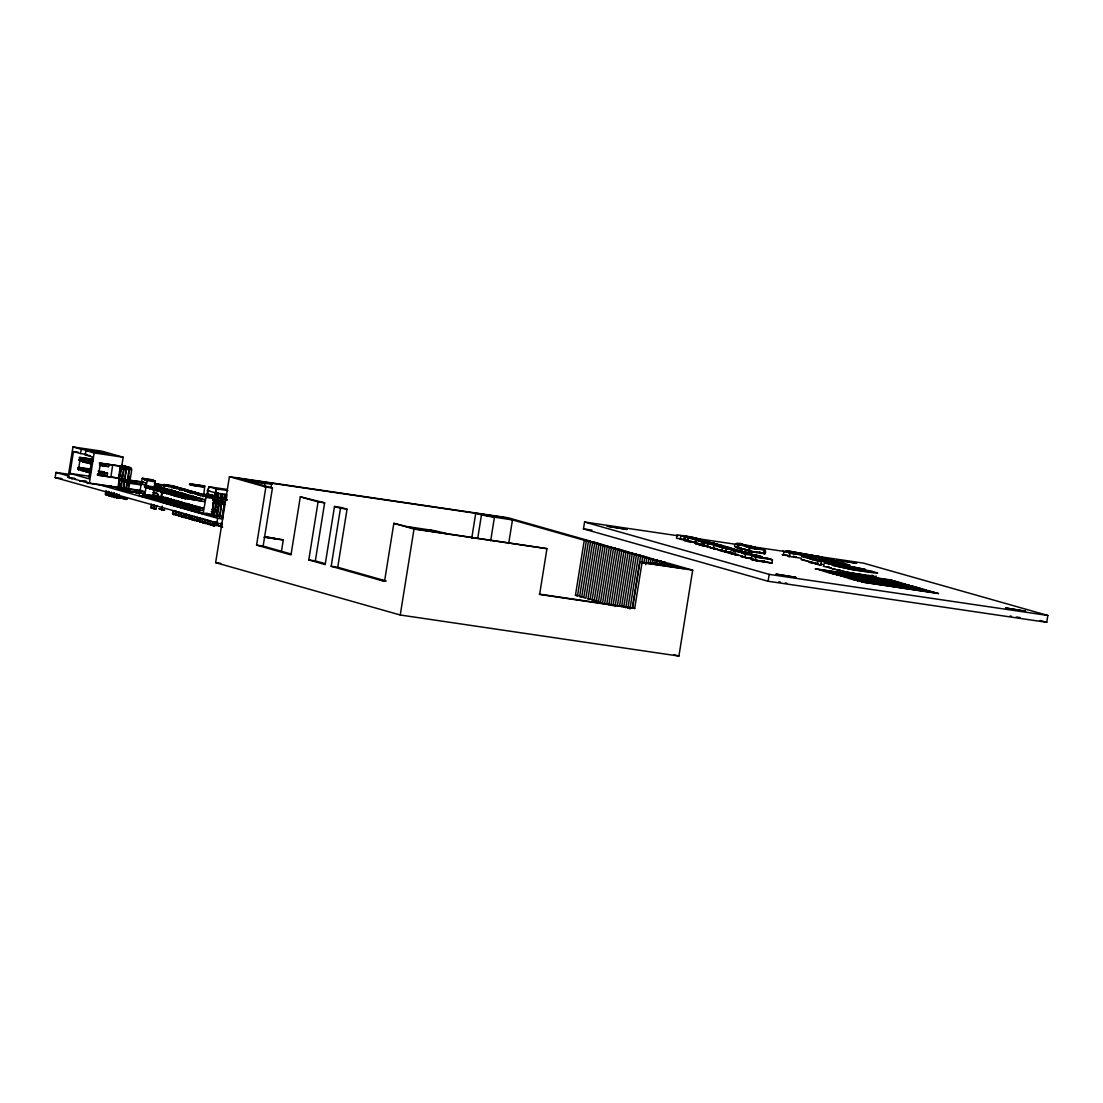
<?xml version="1.0" encoding="UTF-8"?>
<svg xmlns="http://www.w3.org/2000/svg" width="1103" height="1103" viewBox="0 0 1103 1103"><rect width="100%" height="100%" fill="white"/><g stroke="black" fill="none" stroke-linecap="round" stroke-linejoin="round"><path stroke-width="1.5" d="M214.671 497.563L214.92 492.779L226.777 494.751M207.654 494.144L207.86 490.697M209.018 496.488L206.564 496.212M209.667 494.42L206.744 493.634M226.046 498.97L226.97 500.321L224.709 499.714L225.04 494.296M215.209 496.281L215.678 492.917M221.924 524.228L55.15 477.613L55.977 472.429L69.613 474.442M68.069 477.337L72.95 446.922L101.959 451.196L123.191 457.221L121.716 466.417L100.414 463.274L98.484 475.31L119.8 478.44L118.324 487.636L89.302 483.362L68.069 477.337L71.295 477.82M72.95 446.922L81.222 449.266L108.852 453.981L85.91 450.589L85.221 454.891L92.28 456.89L88.791 478.73L69.972 473.394L73.474 451.554L78.382 452.285M86.958 470.884L78.065 469.52L79.085 467.507L78.727 469.713L77.858 467.962L78.41 467.314L91.411 469.23M88.254 462.171L79.457 460.792L79.251 459.234L79.816 458.586L92.804 460.502M87.082 454.533L80.533 453.567L81.222 449.266M78.465 469.63L80.381 457.593L92.294 459.344M89.495 471.657L80.712 470.264L80.505 468.72L81.057 468.072L90.804 469.506M90.901 462.929L82.105 461.537L83.125 459.524L82.78 461.73L81.912 459.992L82.463 459.331L92.873 460.957M90.46 471.712L80.712 470.264L81.732 468.251L81.374 470.457L80.753 468.789L91.48 469.699M82.78 461.73L82.16 460.061L83.125 459.524M90.529 472.167L83.359 471.022L83.718 468.816L84.021 471.215L83.028 470.292L83.718 468.816L90.873 469.961M90.294 463.191L84.766 462.295L84.559 460.737L92.28 461.233M84.021 471.215L83.276 470.361L84.379 469.009M84.669 461.633L85.772 460.282L85.427 462.474L84.421 461.564M89.922 472.442L86.006 471.767L85.8 470.223L91.232 470.292M91.328 463.715L87.413 463.039L88.433 461.026L88.075 463.232L87.206 461.495L92.638 461.564M85.924 471.119L87.027 469.768L86.682 471.96L85.676 471.05M88.075 463.232L87.454 461.564L88.433 461.026L91.673 461.509M88.323 471.794L89.674 470.512L89.329 472.718L88.323 471.794L89.329 472.718M89.715 463.067L91.08 461.785L90.722 463.977L89.715 463.067L90.722 463.977M88.571 471.863L89.674 470.512M89.963 463.136L91.08 461.785M88.654 472.525L89.012 470.319M90.06 463.798L90.405 461.592M89.302 483.362L94.182 452.947L85.91 450.589M97.45 473.904L107.198 475.352L107.542 473.146L98.76 471.753M100.47 465.411L108.59 466.61L108.949 464.418M106.591 491.056L106.384 495.15L105.378 494.241L105.916 490.863M130.154 479.667L131.698 470.016A2.234 2.123 -74.2 0 0 129.961 467.507L112.713 464.914L110.879 476.965M108.687 491.359L108.025 494.985L109.817 496.019L110.796 495.481L108.025 494.985L110.121 495.288M109.238 491.8L109.032 495.895M111.334 492.117L110.672 495.743L111.679 496.653L111.886 492.558M114.533 493.303L114.326 497.398L113.319 496.488L113.871 493.124M113.981 492.862L113.444 496.24L111.431 496.584M119.8 478.44L118.49 478.082L120.42 466.045L121.716 466.417M116.518 493.868L115.98 497.246L116.973 498.156L117.18 494.061M119.703 475.31L120.737 468.872M119.565 476.661L120.585 470.236M117.993 489.001L119.207 477.034M120.365 475.503L121.661 467.451M119.427 489.125L120.227 484.079M120.765 480.701L121.316 477.337A2.234 2.123 -74.2 0 0 119.565 474.828M119.276 494.365L118.738 497.743L116.725 498.087M120.089 489.318L123.757 467.769M121.22 487.512L124.308 468.21M140.688 492.696L141.349 492.889L121.537 489.87L121.895 487.678L122.199 490.063L121.261 489.291L121.895 487.678L141.708 490.683L141.032 490.504M142.08 483.969L142.742 484.162L123.605 481.335L122.847 479.46L143.1 481.956L142.439 481.763M129.313 482.08L122.929 481.142L123.288 478.95L123.605 481.335L122.667 480.563M123.191 488.064L126.404 468.513M123.867 488.257L126.293 468.775M123.922 490.049L124.542 488.422L144.355 491.442L143.997 493.634L124.86 490.821L123.922 490.049L124.86 490.821L124.542 488.422M125.315 481.322L125.935 479.695L145.748 482.714L145.403 484.906L125.315 481.322L126.252 482.08L125.935 479.695L126.252 482.08M124.253 490.146L125.204 488.615M125.852 488.822L129.051 469.271M126.514 489.015L129.602 469.713L120.613 468.292M128.458 485.913L128.982 482.7M129.492 479.474L130.002 476.262M128.61 489.318L129.644 482.88M135.255 490.932L135.076 492.462L138.261 493.565L138.537 491.869M151.966 497.481L143.321 496.116L144.341 494.103L143.983 496.295L143.225 494.434L163.492 496.915L162.817 496.736M151.773 488.505L144.727 487.374L144.631 485.692L164.885 488.188L164.223 487.995M151.097 488.326L144.727 487.374L145.072 485.182L145.389 487.567L144.452 486.795M144.865 494.737L147.126 480.591L147.002 479.653L144.879 479.047L144.479 479.846L147.802 480.329M155.551 498.266L145.968 496.86L146.989 494.847L146.644 497.053L145.872 495.178L166.139 497.674L165.464 497.481M155.344 489.305L147.375 488.133L148.395 486.12L148.036 488.326L147.278 486.451L167.532 488.946L166.87 488.753M148.533 495.936L149.291 497.798L148.974 495.412L168.787 498.418L148.974 495.412L148.615 497.618M155.468 489.773L150.022 488.877L149.925 487.195L170.179 489.691L169.517 489.498M156.405 489.829L150.022 488.877L150.366 486.685L150.684 489.07L149.746 488.298M158.322 499.494L151.263 498.363L151.18 496.681L171.434 499.176L170.772 498.983M159.714 490.766L152.669 489.635L152.572 487.953L172.84 490.449L153.014 487.429L153.331 489.829L153.689 487.623L152.572 487.953M157.646 499.301L151.263 498.363L151.621 496.171L151.938 498.556L151.001 497.784M151.98 504.457L151.731 508.29L150.794 507.518L151.318 504.264M153.179 495.964L154.186 489.677M154.696 486.533L155.33 480.88L142.232 478.288L139.309 494.806L139.433 495.757L141.556 496.364L141.956 495.564L142.08 496.515L144.203 497.108L155.675 498.749M158.708 499.824L153.924 499.121L153.827 497.439L174.081 499.921L154.268 496.915L154.585 499.301L154.944 497.108L153.827 497.439M163.961 491.745L155.316 490.38L155.22 488.698L175.487 491.193L174.812 491M163.299 491.566L155.316 490.38L155.675 488.188L155.978 490.573L155.054 489.801M153.965 505.022L153.441 508.276L154.379 509.048L154.627 505.202M157.398 488.091L160.252 487.884L159.397 487.953M162.527 501.562L161.589 500.79L162.886 499.356L162.527 501.562L156.571 499.866L156.474 498.184L176.728 500.679L176.066 500.486M164.347 492.076L157.963 491.138L157.867 489.456L178.134 491.952L158.322 488.932L158.639 491.331L158.984 489.125L157.867 489.456M162.954 500.803L156.571 499.866L156.916 497.674L157.233 500.059L156.295 499.287M156.723 505.519L156.212 508.773L154.048 508.952M166.263 501.755L159.218 500.624L159.122 498.942L179.375 501.424L159.563 498.418L159.88 500.803L160.238 498.611L159.122 498.942M167.67 493.013L160.611 491.883L161.631 489.87L161.286 492.076L160.528 490.201L180.782 492.696L180.12 492.503M160.997 497.039L161.948 491.621M161.658 497.219L162.61 491.607M163.106 488.464L164.016 484.534L172.344 485.761L174.467 486.354L174.591 487.305M166.456 493.11L163.258 492.641L163.175 490.959L183.429 493.455L163.616 490.435L163.258 492.641L171.903 494.006M161.769 509.503L162.706 510.275L161.769 509.503L162.306 506.153M170.896 503.065L164.512 502.127L164.416 500.445L184.684 502.927L164.871 499.921L164.512 502.127L170.482 503.809L170.827 501.617L169.724 501.948L170.482 503.809M172.289 494.337L165.919 493.386L166.939 491.386L166.581 493.579L165.822 491.704L186.076 494.199L185.414 494.006M167.518 500.679L167.835 503.065L166.898 502.292L167.518 500.679L187.331 503.685L186.655 503.492M175.611 495.275L168.566 494.144L168.469 492.462L188.723 494.957L188.061 494.764M167.835 503.065L167.408 501.286L168.18 500.859M174.95 495.082L168.566 494.144L168.911 491.938L169.228 494.337L168.29 493.565M179.858 496.253L171.213 494.889L172.233 492.889L171.875 495.082L171.117 493.22L191.37 495.702L190.709 495.509M169.807 503.63L170.165 501.424L189.978 504.443L189.316 504.25M172.371 502.692L173.488 502.361L173.13 504.567L172.192 503.795L172.813 502.182L192.625 505.188L172.813 502.182M179.32 496.543L173.86 495.647L173.764 493.965L194.031 496.46L193.356 496.267M173.13 504.567L172.702 502.789M178.645 496.35L173.86 495.647L174.219 493.441L174.522 495.84L173.585 495.068M173.102 510.496L172.578 513.764L173.516 514.522L173.764 510.689M182.16 506.263L175.115 505.133L175.019 503.451L195.272 505.946L194.611 505.753M182.891 497.343L176.508 496.391L176.411 494.723L196.679 497.205L176.866 494.199L177.183 496.584L177.528 494.392L176.411 494.723M175.115 505.133L176.135 503.12L175.777 505.312L174.839 504.554M175.86 511.006L175.225 514.508L176.163 515.28L176.411 511.447M177.762 505.877L178.107 503.685L197.92 506.691L178.107 503.685L178.424 506.07L178.783 503.864L177.666 504.195M186.214 498.28L179.155 497.15L179.072 495.468L199.326 497.963L198.65 497.77M179.224 496.667L180.175 495.137L179.83 497.343L178.893 496.571M179.058 512.192L178.81 516.025L177.873 515.266L178.507 511.751M189.978 508.042L200.222 509.641L181.071 506.815L180.313 504.953L200.581 507.449L199.905 507.256M200.953 500.721L201.615 500.914L181.802 497.894L181.719 496.226L201.973 498.708L182.16 495.702L182.478 498.087L182.822 495.895L181.719 496.226M180.409 506.635L181.43 504.622L181.071 506.815L180.134 506.056M180.52 516.011L183.291 516.507L180.52 516.011L181.168 512.509M181.719 512.95L181.457 516.783M183.057 507.38L183.415 505.188L183.732 507.573L182.795 506.801L183.415 505.188L203.228 508.193L202.869 510.399L176.577 506.346L174.467 505.753L174.343 504.802L173.929 505.601L171.82 504.995L171.696 504.043L171.282 504.843L169.173 504.25L169.035 503.299L168.635 504.099L166.512 503.492L166.388 502.541L165.988 503.34L163.864 502.747L163.74 501.796L163.341 502.596L161.217 501.989L161.093 501.038M184.187 498.073L184.808 496.447L204.62 499.466L204.276 501.658L184.187 498.073L185.125 498.846L184.808 496.447L185.125 498.846M183.691 513.502L183.167 516.769L184.104 517.528L184.366 513.695M189.109 514.756L188.585 518.01L186.752 518.286L185.828 517.514L186.338 514.26M186.462 514.012L185.938 517.266L183.774 517.445M187.014 514.453L186.752 518.286M189.661 515.198L189.413 519.03L188.475 518.272L188.999 515.004M191.646 515.763L191.122 519.017L192.06 519.789L192.308 515.956M189.068 518.948L191.233 518.768L191.757 515.515M194.955 516.7L194.707 520.533L193.77 519.775L194.404 516.259M197.602 517.459L197.354 521.292L196.417 520.519L196.941 517.266M199.712 517.762L199.064 521.278L200.001 522.036L200.25 518.203M203.655 495.302L204.786 486.078L189.826 483.872C189.619 486.12 208.012 487.016 203.559 486.892M202.911 518.961L202.649 522.794L201.711 522.022L202.359 518.52M201.104 495.054L203.228 495.647L203.352 496.598L203.752 495.798L205.875 496.405L205.999 497.356L203.076 513.86L200.953 513.267L200.829 512.316L200.429 513.116L198.306 512.509L198.182 511.571L197.782 512.357L195.658 511.764L195.534 510.813L195.121 511.613L193.011 511.006L192.887 510.069L192.473 510.854L190.364 510.262L190.24 509.31L189.826 510.11L187.703 509.503L187.579 508.552L187.179 509.352L185.056 508.759L184.932 507.807L184.532 508.607L182.409 508L182.285 507.049L181.885 507.849L179.761 507.256L179.637 506.305L179.237 507.104L177.114 506.498L176.99 505.546L176.577 506.346M227.135 489.442L209.198 486.795L207.461 490.656L207.392 494.116M207.516 497.205L208.095 494.475L213.182 495.357M205.558 519.706L205.296 523.553L204.358 522.781L205.006 519.265M207.654 520.023L207.019 523.525L207.957 524.297L208.205 520.464M217.153 500.707C220.421 496.805 211.486 495.798 213.403 500.279L222.489 501.741A2.234 2.123 -74.2 0 1 223.785 502.472M212.948 521.526L212.424 524.78L210.604 525.056L209.667 524.283L210.19 521.016M212.727 506.511L213.265 503.161M203.076 513.86L211.404 515.087L214.327 498.584L214.203 497.632L212.079 497.026L203.228 495.647M210.852 521.209L210.604 525.056M211.638 516.328L212.424 511.434M212.851 510.055L214.203 501.686M214.616 500.5L215.126 497.743M216.243 497.88C220.173 486.547 212.672 499.149 218.752 498.404L216.519 498.666M213.499 521.967L213.251 525.8L212.314 525.028L212.838 521.774M213.872 515.266L214.396 511.999L214.285 517.073M213.996 515.004L214.52 511.751M214.837 510.606L216.174 502.237M214.947 510.358L216.298 501.989M218.642 499.094C217.098 499.135 218.463 485.499 218.752 498.404M215.499 510.799L216.85 502.43M217.112 502.003L217.36 500.486M217.291 502.03L217.47 500.335L214.147 499.783M215.595 522.27L215.071 525.524L213.968 525.855L214.933 522.077M215.719 517.197L216.243 513.943M216.381 517.39L218.821 502.996M217.608 511.116L218.946 502.747M216.546 521.595L216.285 525.524L215.347 524.752L218.104 525.249L215.94 525.428M217.622 514.908L219.497 503.189M222.806 499.7C221 498.335 222.82 487.25 222.916 499.011L220.545 499.107L220.876 493.675M216.808 523.47L217.636 518.286L98.87 484.589M221.469 499.507L220.793 493.661M219.332 517.142L221.593 503.492M219.993 517.321L221.482 503.74M225.522 498.625L224.667 497.811M221.841 523.098L221.579 527.027L220.641 526.255L221.179 522.905M221.979 517.886L224.24 504.25A2.234 2.123 -74.2 0 0 224.254 503.616M224.915 498.832L224.957 494.268M222.641 518.079L224.13 504.498M639.933 562.075L642.029 562.668L634.694 608.47L632.598 607.877L639.933 562.075L684.039 568.583L661.442 562.172L668.004 563.137L692.684 570.141L678.91 656.078L400.251 615.005L215.636 562.64L229.41 476.689L508.069 517.762L590.822 541.242L584.259 540.277L503.602 517.39L238.055 478.247L272.441 488.009L263.134 546.095L290.999 553.996M226.791 495.688L226.308 499.411M264.403 486.781L264.941 483.417L272.124 484.162L265.92 482.356M325.178 563.688L315.334 560.903L324.64 502.816L300.306 496.805L290.999 554.892L256.572 545.116L265.878 487.043L229.41 476.689M271.117 487.347L271.655 483.983M281.472 551.279L283.292 539.946L265.561 536.747M386.243 581.019L337.739 567.259L347.045 509.172L341.034 507.463L334.485 506.498L325.178 564.584L308.785 559.938L318.078 501.851L300.306 496.805M634.694 608.47L539.615 594.448L546.95 548.66L418.492 529.44L393.84 523.332L384.533 581.419L331.19 566.294L340.482 508.207L334.485 506.498M400.251 615.005L414.011 529.068L393.84 523.332M471.698 538.526L475.738 513.281L486.561 515.97L512.468 519.913L508.69 543.462M477.696 538.471L481.473 514.908M490.67 540.801L494.434 517.252M747.696 546.054L863.249 563.081L1047.85 615.46L1046.747 622.326L768.088 581.253L583.473 528.889L584.576 522.009L678.028 535.782M586.341 540.87L594.986 542.428L586.341 540.87L577.531 595.868L575.449 595.275L584.259 540.277M590.519 542.056L599.163 543.614L590.519 542.056L581.708 597.054L579.626 596.461L588.437 541.463M592.601 542.648L583.79 597.647L585.886 598.24L594.696 543.241L603.327 544.799L594.696 543.241M598.86 544.413L607.505 545.971L598.86 544.413L590.05 599.425L587.968 598.832L596.778 543.82M603.038 545.599L611.682 547.157L603.038 545.599L594.227 600.611L592.132 600.018L600.942 545.006M607.201 546.785L615.846 548.343L607.201 546.785L598.391 601.783L596.309 601.204L605.12 546.192M609.297 547.378L600.487 602.376L602.569 602.969L611.379 547.97L620.024 549.528L611.379 547.97M613.461 548.563L604.651 603.562L606.747 604.154L615.543 549.156L624.188 550.714L615.543 549.156M608.828 604.747L617.639 549.749M610.91 605.34L619.721 550.342L628.365 551.9L619.721 550.342M612.992 605.933L621.802 550.935M615.088 606.526L623.898 551.514L632.543 553.072L623.898 551.514M617.432 605.45L625.98 552.107M619.528 606.043L628.062 552.7L636.707 554.257L628.062 552.7M621.609 606.636L630.158 553.292M623.691 607.229L632.24 553.885L640.884 555.443L632.24 553.885M625.787 607.822L634.322 554.478M627.869 608.401L636.403 555.071L645.048 556.629L636.403 555.071M629.951 608.994L638.499 555.664M632.309 607.918L640.581 556.257L649.226 557.815L640.581 556.257M641.601 563.509L642.663 556.85M643.959 562.433L644.759 557.442L653.39 559L644.759 557.442M645.765 564.695L646.841 558.035M648.123 563.619L648.922 558.614L657.567 560.172L648.922 558.614M650.48 562.544L651.004 559.207M652.562 563.137L653.1 559.8L661.745 561.358L653.1 559.8M654.644 563.73L655.182 560.393M656.74 564.322L657.264 560.986L665.909 562.544L657.264 560.986M658.822 564.915L659.36 561.579M692.146 541.738L684.163 540.442L684.15 536.844L698.53 538.733M695.855 542.773L687.169 541.297L687.721 537.864L700.681 539.574M687.748 541.463L687.721 537.864M702.184 544.675L695.359 543.627L695.373 540.043L709.215 541.766M696.393 542.593L696.434 540.208L714.303 543.214L695.91 540.194M701.039 541.449L704.128 542.318L703.576 545.751L702.101 545.544L702.652 542.097L699.026 541.077L718.66 544.441M703.935 542.469L703.383 545.902L710.415 547.198M710.484 547.391L707.478 547.06L707.437 543.462L711.959 543.944M716.95 549.308L713.724 548.839L713.724 545.24L730.393 547.777L714.275 545.392M731.413 552.575L722.079 551.21L722.093 547.612L742.484 551.21L725.926 548.701L725.374 552.134L733.881 553.458M725.815 552.272L726.367 548.825M748.703 550.094L738.61 548.467L738.734 544.91L760.587 548.425M748.234 546.798L746.924 546.716L750.385 547.529L749.171 550.907L744.939 549.983L749.571 550.466M757.251 552.176L764.999 553.692L763.483 553.513L764.145 550.025L753.79 548.219L759.25 549.266L754.673 548.687M764.889 553.734C770.818 546.082 737.08 547.984 752.963 548.398M768.088 581.253L769.191 574.373L584.576 522.009M772.472 559.717L755.831 557.18L755.279 560.627L771.921 563.15L772.472 559.717L769.26 559L771.259 559.455M789.886 555.912L783.406 554.961L783.957 551.514L782.689 551.155M789.969 553.223L825.113 558.408L835.784 560.944L827.347 558.559L788.673 552.851L789.969 553.223L789.417 556.657L788.121 556.298L801.578 558.27M812.373 559.745L812.746 557.442L806.238 555.609M815.917 560.255L816.275 557.966L809.781 556.119M817.392 564.598L817.93 561.151L809.74 558.835L849.724 564.901L814.579 559.717L821.473 561.675L820.922 565.122L809.188 562.268L817.599 563.509M227.894 490.545L216.478 488.863L215.719 492.903L207.461 490.656M163.906 485.706L166.443 485.858A2.234 2.123 -74.2 0 0 165.602 485.541M215.126 492.807L216.478 488.863M207.75 490.711L209.198 486.795M207.516 494.475L213.031 495.481M72.274 478.385C70.013 479.846 73.501 476.744 75.555 478.867M80.285 480.646C77.127 481.763 85.179 479.695 86.847 481.611M88.295 482.921C87.882 484.851 86.544 481.818 88.295 482.921L114.533 486.795M150.16 480.315L150.559 479.529L152.683 480.122M144.203 497.108L144.603 496.309M152.807 481.073L153.207 480.274M172.923 487.057L166.263 486.078L166.663 485.279L179.761 487.857M174.894 488.077L171.558 487.581L171.958 486.781L182.933 488.767L185.056 489.36L185.18 490.311L185.594 489.511L187.703 490.118M177.238 488.064L177.114 487.112L174.991 486.506L174.205 488.339L174.081 487.388M177.638 487.264L176.852 489.084L176.728 488.133L174.619 487.54M182.836 490.325L179.499 489.842L179.913 489.043L190.35 490.863L190.488 491.814M182.933 488.767L182.533 489.567L182.409 488.615L180.285 488.009L169.31 486.037L168.911 486.837L168.787 485.885M190.778 492.586L187.455 492.09L187.855 491.29L198.306 493.124M195.093 493.579L190.102 492.848L190.502 492.048L201.477 494.02L203.6 494.627L203.724 495.578L204.138 494.778L206.247 495.371M189.799 492.076L195.658 492.365L185.207 490.545L184.808 491.345L184.684 490.394L182.56 489.787L182.16 490.587L182.036 489.635M195.782 493.317L196.182 492.517M203.049 495.826L198.044 495.095L198.457 494.296L209.432 496.281L211.555 496.874L211.679 497.825L212.079 497.026M201.477 494.02L200.705 495.854L200.567 494.902M206.716 493.841L208.274 494.199M209.432 496.281L209.018 497.081L208.894 496.129L206.785 495.523L195.81 493.551L195.396 494.351L195.272 493.399L193.149 492.793L192.749 493.592L192.625 492.641M224.35 498.087L223.22 498.294L224.557 498.501M107.474 494.544L107.17 495.261L108.149 494.737L105.378 494.241M115.429 496.791L115.112 497.522L116.091 496.984L113.319 496.488M152.89 507.835L153.551 508.028L150.794 507.518M174.674 514.067L175.336 514.26L172.578 513.764L175.336 514.26M185.276 517.073L183.167 516.769L185.938 517.266L185.152 517.693M186.421 518.189L188.585 518.01L185.828 517.514M209.115 523.842L209.777 524.022L207.019 523.525L209.777 524.022M210.273 524.959L212.424 524.78L209.667 524.283M218.587 526.186L220.752 526.007L217.994 525.511L220.752 526.007M217.222 488.863L218.546 489.015M79.085 467.507L77.858 467.962M123.95 479.129L122.847 479.46M126.611 479.888L125.494 480.219M122.557 487.871L121.44 488.202M118.145 497.246L117.111 497.053L119.124 496.708M120.792 497.991L121.771 497.467L119.758 497.811L119 496.97L121.771 497.467M145.734 485.361L144.631 485.692M123.439 498.749L124.418 498.211L123.439 498.749L121.647 497.715L124.418 498.211M148.395 486.12L147.278 486.451M127.066 498.97L124.308 498.473L126.087 499.494L127.066 498.97L126.404 498.777M151.042 486.864L149.925 487.195M144.341 494.103L143.225 494.434M156.336 488.367L155.22 488.698M146.989 494.847L145.872 495.178M161.631 489.87L160.528 490.201M152.283 496.35L151.18 496.681M166.939 491.386L165.822 491.704M157.591 497.853L156.474 498.184M169.586 492.131L168.469 492.462M172.233 492.889L171.117 493.22M162.886 499.356L161.769 499.687M174.881 493.634L173.764 493.965M170.827 501.617L169.724 501.948M161.107 509.683L161.879 509.255L159.122 508.759L161.879 509.255M185.483 496.64L184.366 496.97M176.135 503.12L175.019 503.451M162.375 510.179L164.526 510L163.864 509.807M181.43 504.622L180.313 504.953M177.211 515.432L177.997 515.004L175.832 515.184M179.858 516.19L180.644 515.763L178.479 515.942M193.108 519.94L193.88 519.513L191.729 519.692M195.755 520.699L196.541 520.271L194.376 520.451M197.023 521.195L199.188 521.016L196.417 520.519M201.049 522.202L201.835 521.774L199.671 521.953M203.697 522.946L204.482 522.519L202.318 522.698M204.965 523.456L207.13 523.277L204.358 522.781M214.671 524.931L215.457 524.504M209.791 491.069L208.963 490.863M717.405 548.729L714.827 548.687M763.483 553.513L751.846 551.79M283.292 539.946L264.003 537.216M219.111 489.125L217.098 488.822L218.132 488.946M204.758 486.092L189.826 483.872M709.643 547.529L713.862 548.591M801.054 559.607L811.422 562.172M717.295 549.68L720.342 550.466M126.252 488.905L124.032 488.615M219.952 515.804L216.602 515.294M222.613 516.562L219.249 516.039L220.173 516.107M829.084 566.845L827.36 566.818L828.256 567.232M120.517 487.623L122.957 488.105M125.535 489.139L126.459 489.208M155.399 484.162L158.046 484.382M750.674 553.623L748.689 553.168L751.888 553.871L735.246 551.348L734.695 554.781L742.416 555.926M760.96 556.546L758.974 556.077L762.187 556.794L745.545 554.271L744.994 557.704L753.57 559.042M770.707 562.902L768.708 562.433L771.921 563.15M217.139 488.822L218.67 489.043M725.926 548.701L736.625 549.832M725.374 552.134L731.358 552.741M1019.985 617.501L1016.263 617.032M708.029 543.627L712.552 544.11L709.339 543.296L710.36 543.489M709.905 547.212L707.478 547.06M766.544 562.006L767.84 561.965M203.131 486.85L196.872 485.982M753.446 559.607L751.129 559.428L757.003 560.614M721.596 546.743L719.197 546.536L720.135 546.854M748.523 550.328L746.373 550.163L749.833 550.962M718.784 549.804L722.189 550.328M721.045 550.176L718.646 549.97L719.583 550.287M734.074 554.009L732.158 553.844L738.527 555.043M744.373 556.932L742.443 556.767L745.476 557.415M753.583 559.717L756.175 560.048M867.689 575.352L873.149 575.78L872.087 575.325M702.735 544.551L695.359 543.627M733.716 553.871L730.586 553.568L738.652 555.14M216.877 515.28L219.125 515.611M222.82 516.866L221.841 516.755L223.04 517.017M691.76 541.449L684.163 540.442M687.169 541.297L695.29 542.442M730.034 552.134L731.441 552.313M748.082 546.688L752.646 547.405M750.123 547.033L745.435 546.468L749.723 547.46M752.825 551.528L749.144 551.155L753.225 551.969M746.441 553.692L742.995 553.334L758.409 555.733L751.446 554.382M756.727 556.615L753.294 556.257L768.694 558.656L758.147 556.739M764.6 561.675L761.153 561.193M744.98 556.932L740.885 556.477L748.937 558.049M754.287 559.717L757.596 560.186M764.972 561.813L759.098 560.889M221.51 502.416L220.007 502.044M755.61 548.825C762.531 549.721 748.22 547.088 752.26 548.26M754.493 551.831L750.509 551.348L751.708 551.693M755.059 552.258L757.306 552.506L755.265 552.01M717.364 549.129L715.075 548.798M865.91 575.118L852.771 573.119M154.765 498.528L152.049 498.06L155.151 498.501M156.654 499.176L158.06 499.328L157.219 499.135M721.886 546.688L734.888 549.115L726.96 548.081M728.394 548.301L733.261 548.839L728.228 547.736M839.631 564.681L827.912 563.371L831.883 564.515M738.1 551.059L732.709 550.411L748.124 552.81L731.137 550.121L739.203 551.693M741.119 551.914L746.51 552.562L740.141 551.362M748.385 553.982L741.437 553.044L748.344 554.437M751.405 554.837L756.81 555.485L747.862 553.83M761.704 557.76L767.095 558.394L751.681 555.995L759.774 557.539M735.604 554.216L737.549 554.492M752.149 546.44L737.535 544.289L736.983 547.722L741.313 548.246L738.569 547.653L739.975 548.053M688.231 537.285L735.798 544.303M740.899 545.047L744.304 545.558M746.634 546.026L747.972 546.219L744.18 545.323M754.011 547.143L755.348 547.35L751.308 546.385M783.957 551.514L806.61 554.85L805.383 554.506M812.746 557.442L816.275 557.966M735.949 546.909L737.038 547.06M688.3 540.084L676.484 538.264L677.035 534.831L693.139 537.202M702.652 542.097L722.465 545.571L710.966 543.765M704.472 542.621L720.893 545.309L712.4 543.972M740.913 548.067C728.187 548.081 737.052 540.015 743.849 544.91M94.182 452.947L123.191 457.221M688.286 540.525L680.234 539.326L680.785 535.893L696.889 538.264M743.629 548.756L744.966 548.963M788.921 555.595L782.137 554.602L783.406 554.961M793.112 556.381L796.352 556.863M697.62 543.517L699.04 543.724L697.124 543.172M817.93 561.151L821.473 561.675M708.154 545.93L698.475 544.51L702.101 545.544M85.221 454.891L90.143 455.622M583.473 528.889L591.966 530.129M817.378 563.661L814.028 563.164L820.922 565.122M820.729 564.143L824.065 564.639M718.012 549.391L713.724 548.839M246.92 480.77L264.941 483.417M731.206 552.479L722.079 551.21M733.633 553.348L727.635 552.493M79.182 457.249L92.294 459.179M835.371 569.245L832.007 568.748L849.544 572.733A19.041 0.731 9.1 0 0 857.389 574.043L868.102 575.614A18.985 0.731 9.1 0 0 872.183 576.138A18.627 0.717 9.1 0 0 876.03 576.483L876.499 576.111M840.169 570.127L836.846 569.631L840.486 570.665M91.852 460.447L79.816 458.586L79.457 460.792L87.578 461.978M743.946 556.657L745.38 556.863M121.33 465.521L124.653 466.004A2.234 2.123 -74.2 0 1 126.169 467.079M121.647 465.838L126.638 466.569A2.234 2.123 -74.2 0 1 128.389 468.334M265.878 487.043L272.441 488.009M120.654 465.783L127.314 466.762A2.234 2.123 -74.2 0 1 128.996 468.279M99.201 462.929L111.113 464.68M91.259 463.246L84.766 462.295L85.772 460.282M99.449 464.901L105.943 465.866M121.964 468.224L126.955 468.954M99.808 465.232L108.59 466.61M119.62 468.237L129.602 469.713M318.078 501.851L324.64 502.816M98.332 470.981L102.248 471.643L101.586 471.45M98.401 471.436L104.895 472.401L104.233 472.208M99.422 471.946L107.542 473.146M142.232 478.288L150.559 479.529M147.002 479.653L155.33 480.88M340.482 508.207L347.045 509.172M89.26 472.249L86.006 471.767L87.027 469.768M99.008 473.683L104.537 474.593L98.043 473.642M147.126 480.591L155.454 481.818M118.49 478.082L97.271 474.966L98.484 475.31M164.016 484.534L174.991 486.506M769.191 574.373L1047.85 615.46M154.93 483.969L166.939 485.816M216.602 493.758L217.939 493.951M220.765 494.365L222.103 494.558M176.728 488.133L185.594 489.511M177.266 488.284L190.35 490.863M69.972 473.394L89.646 476.289M132.512 482.562L137.296 483.266M156.502 486.092L161.079 486.768M181.857 489.815L190.888 491.014L193.011 491.621L193.135 492.572M157.177 486.285L160.225 486.726M184.684 490.394L193.535 491.773M153.731 486.133L164.402 487.705M187.855 491.29L198.83 493.275L200.953 493.868L201.077 494.82M129.285 483.224L141.212 484.989M204.289 494.282L207.709 494.792M195.272 493.399L204.138 494.778M205.875 496.405L214.203 497.632M218.311 498.115L226.515 499.328M221.579 498.818L222.916 499.011M227.08 499.631L224.902 499.011M409.627 526.917L435.52 530.86L446.357 533.549M675.174 566.06L649.957 562.668L656.175 564.474M205.999 497.356L214.327 498.584M213.486 499.59L221.662 500.776M414.011 529.068L546.95 548.66M642.029 562.668L692.684 570.141M213.086 499.893L224.295 501.534L221.469 500.762M212.686 500.197L221.827 501.548A2.234 2.123 -74.2 0 1 223.289 502.541M212.948 500.693L225.164 502.375M55.15 477.613L61.975 478.619M152.683 492.669L156.543 493.234A2.234 2.123 -74.2 0 1 158.294 495.743M179.155 497.15L182.353 497.618M191.922 499.025L195.107 499.494M214.258 502.32L217.305 502.775M214.92 502.513L217.967 502.954M213.003 502.582L222.144 503.933M213.458 502.927L224.791 504.691M124.184 490.628L143.997 493.634M152.324 494.861L156.199 495.44M139.433 495.757L144.424 496.488M142.08 496.515L154.613 498.225M169.848 502.541L161.865 501.369L162.224 499.176L182.036 502.182L181.361 501.989M212.176 509.421L214.754 509.807A2.234 2.123 -74.2 0 1 216.45 511.365M161.217 501.989L174.219 504.002M203.228 508.193L182.96 505.698M212.838 509.614L215.416 509.986A2.234 2.123 -74.2 0 1 217.167 512.495M163.341 502.596L173.006 504.099M165.988 503.34L178.452 504.995M172.468 504.374L178.838 505.312M168.635 504.099L181.499 506.07M106.136 495.082L107.17 495.261M108.783 495.826L109.817 496.019M171.282 504.843L187.331 507.297M191.191 507.945L195.314 508.469M173.929 505.601L186.793 507.573M211.197 511.627L215.071 512.192M114.078 497.329L115.112 497.522M180.892 507.352L187.565 508.331M179.761 507.256L186.421 508.235M184.077 508.249L190.736 509.228M184.532 508.607L189.523 509.338M185.056 508.759L190.061 509.489M187.179 509.352L195.507 510.579M189.826 510.11L194.831 510.841M190.364 510.262L198.692 511.489M192.473 510.854L198.002 511.751M195.121 511.613L201.794 512.592M197.782 512.357L211.804 514.301M200.429 513.116L207.612 514.246M162.431 509.696L164.526 510M151.401 508.193L152.779 508.455M217.636 518.286L222.751 519.044M177.997 515.004L175.225 514.508L175.887 514.701M173.185 514.439L174.564 514.687M180.644 515.763L177.873 515.266M181.126 516.687L182.505 516.935M191.233 518.768L188.475 518.272M193.88 519.513L191.122 519.017L191.784 519.21M198.443 520.326L197.74 520.258M196.541 520.271L193.77 519.775M201.835 521.774L199.064 521.278L199.74 521.457M204.482 522.519L201.711 522.022M218.104 525.249L215.347 524.752M207.612 524.201L209.005 524.449M212.92 525.704L214.299 525.952M221.248 526.931L222.627 527.179M256.572 545.116L263.134 546.095M575.449 595.275L578.73 595.758M579.626 596.461L582.894 596.944M587.968 598.832L591.249 599.315M592.132 600.018L595.413 600.501M596.309 601.204L599.591 601.686M308.785 559.938L315.334 560.903M539.229 594.103L632.598 607.877M331.19 566.294L337.739 567.259M380.287 580.15L383.692 580.647M215.636 562.64L220.738 563.385M739.12 544.206L740.471 544.413M750.867 547.074L754.011 547.557M725.512 547.295L717.57 546.275L720.893 547.019M843.05 565.191L826.092 562.751A20.599 0.786 9.1 0 0 824.134 562.916L837.094 565.508L831.952 564.736M751.405 558.421L747.007 557.677M220.062 501.713L222.296 502.141L220.09 501.837M722.093 545.888L709.974 544.124L727.47 546.978L723.072 545.985M217.649 489.222L219.097 489.498L217.843 489.332M785.143 582.963L786.784 583.211M749.764 557.635L751.667 558.008M758.078 560.793L759.222 560.972M842.554 564.943L850.606 566.266M727.18 548.191L720.907 547.116M726.629 551.624L723.265 551.086M684.715 537.009L702.597 539.891L688.81 538.043M688.3 538.03L705.617 540.746M744.911 549.432L738.61 548.467M750.895 557.815L751.97 557.98M196.182 485.871L193.921 485.485M220.517 502.127L222.117 502.43M110.397 485.885L111.224 486.023M207.585 513.667L206.054 513.405M753.542 548.549L754.797 548.756M764.034 550.066L765.441 550.3M710.139 547.557L714.041 548.549M762.256 560.903L765.041 561.386M753.9 547.598L761.139 549.046L755.114 547.805M846.373 565.729L865.552 569.548L852.564 566.79M723.816 547.639L725.457 547.915M761.952 560.931L764.751 561.413M757.292 560.6L752.963 559.772M802.267 559.676L804.776 560.103M811.408 561.992L813.021 562.268M207.364 513.502L208.15 513.64M851.447 572.884L846.47 571.988M752.398 548.356L753.776 548.536M714.785 548.094L712.18 547.612M723.678 551.086L719.156 550.314M193.301 485.389L189.358 484.631M163.423 485.334L166.746 485.94M155.344 484.024L158.377 484.713M154.53 484.272L157.853 484.865M118.021 486.988L118.724 487.112M722.989 547.419L719.707 546.881M720.369 550.549L721.734 550.811M1010.045 615.984L1011.41 616.246M809.864 561.717L806.21 560.958M714.068 547.888L712.786 547.639M831.4 568.169L823.583 566.349A20.599 0.786 9.1 0 1 824.12 566.115M780.566 582.163L778.787 581.764M842.513 571.175L845.312 571.768M829.553 567.562L831.331 567.948M759.54 552.134L760.587 552.479L758.823 552.093M1040.157 620.465L1046.747 622.326M793.553 556.45L796.035 557.153M749.737 545.751L736.501 543.462L740.527 544.606M738.141 543.779L741.864 544.813M714.22 543.379L717.184 544.234M686.438 536.279L689.761 537.23M708.429 542.524L711.132 543.296L706.968 542.304M684.949 536.058L688.272 537.009M685.266 537.037L684.715 540.47M685.501 539.822L687.721 540.442M700.502 544.882L703.576 545.751M209.101 486.781L216.285 488.822M73.474 451.554L80.533 453.567M79.251 459.234L80.478 458.779L80.133 460.971L79.126 460.061M219.511 500.472L221.965 501.176M163.175 490.959L164.278 490.628L163.933 492.834L162.996 492.062M147.099 487.554L148.036 488.326M152.393 489.056L153.331 489.829M157.701 490.559L158.639 491.331M160.349 491.304L161.286 492.076M165.643 492.807L166.581 493.579M170.937 494.309L171.875 495.082M176.246 495.812L177.183 496.584M181.54 497.315L182.478 498.087M77.72 468.789L78.727 469.713M164.416 500.445L165.533 500.114L165.188 502.306L164.25 501.548M118.324 487.636C116.987 485.761 115.346 489.001 115.263 486.768M121.261 489.291L122.199 490.063M143.059 495.537L143.983 496.295M145.706 496.281L146.644 497.053M147.761 496.984L149.884 497.591L150.284 496.791L150.408 497.743M153.648 498.542L154.585 499.301M158.942 500.045L159.88 500.803M177.486 505.298L178.424 506.07M182.795 506.801L183.732 507.573M209.28 514.494L211.404 515.087M55.977 472.429L69.172 476.165M119 496.97L119.758 497.811M217.994 525.511L218.932 526.283M673.974 654.686L678.91 656.078M122.405 498.556L122.323 497.908M125.053 499.314L124.97 498.653M111.348 495.923L110.672 495.743L113.444 496.24L112.465 496.764M116.642 497.425L115.98 497.246L118.738 497.743L117.773 498.266M214.409 525.345L215.071 525.524L212.314 525.028M154.103 508.469L153.441 508.276L156.212 508.773L155.426 509.2M219.056 500.776L219.139 500.803A2.234 2.123 -74.2 0 1 220.876 502.361M113.706 495.468L114.464 496.309M216.105 496.185L210.59 495.178L215.526 496.185M159.149 484.658L154.406 483.652L163.63 484.975A2.234 2.123 -74.2 0 1 165.092 485.968M197.92 494.144L198.044 495.095M189.978 491.897L190.102 492.848M187.331 491.138L187.455 492.09M179.375 488.891L179.499 489.842M171.434 486.63L171.558 487.581M166.139 485.127L166.263 486.078M144.355 478.895L144.479 479.846M123.991 465.824A2.234 2.123 -74.2 0 1 125.604 467.107M122.006 465.259A2.234 2.123 -74.2 0 1 123.246 465.935M121.799 465.19A2.234 2.123 -74.2 0 1 122.723 465.935M118.641 474.773A2.234 2.123 -74.2 0 1 119.331 476.027M120.227 475.021A2.234 2.123 -74.2 0 1 121.978 477.53M129.285 467.327A2.234 2.123 -74.2 0 1 131.036 469.837M212.396 509.117A2.234 2.123 -74.2 0 1 213.568 510.041M212.769 509.241A2.234 2.123 -74.2 0 1 214.23 510.234M219.842 500.983A2.234 2.123 -74.2 0 1 221.551 502.554M217.194 500.238A2.234 2.123 -74.2 0 1 218.656 501.231M216.533 500.045A2.234 2.123 -74.2 0 1 218.132 501.313M214.547 499.48A2.234 2.123 -74.2 0 1 215.83 500.224M213.885 499.287A2.234 2.123 -74.2 0 1 215.347 500.279M213.362 499.728A2.234 2.123 -74.2 0 1 213.596 500.293M153.896 492.489A2.234 2.123 -74.2 0 1 155.358 493.482M153.813 492.476A2.234 2.123 -74.2 0 1 154.834 493.565M155.881 493.041A2.234 2.123 -74.2 0 1 157.619 495.55M162.954 484.796A2.234 2.123 -74.2 0 1 164.416 485.789M166.277 485.734A2.234 2.123 -74.2 0 1 166.843 485.913M257.275 481.763L266.457 483.266L257.275 481.763M267.243 537.368L276.412 538.857L267.243 537.368M426.241 529.702L435.423 531.205L426.241 529.702M486.768 515.597L495.95 517.1L486.768 515.597M607.243 526.214L626.959 529.426L607.243 526.214M655.734 563.536L664.902 565.026L655.734 563.536M776.098 574.125L796.021 577.379L776.098 574.125M836.625 560.021L856.548 563.275L836.625 560.021M1005.591 607.946L1025.514 611.2L1005.591 607.946M877.533 572.981L876.582 573.036A18.627 0.717 9.1 0 1 872.735 572.691A18.985 0.731 9.1 0 1 868.654 572.181L857.941 570.596A19.041 0.731 9.1 0 1 850.096 569.3L832.558 565.301L871.246 571.009L877.533 572.981M873.7 572.347L853.322 569.686L837.398 566.197L873.7 572.347M801.605 556.174C801.895 557.966 841.934 563.192 821.115 559.221L845.077 563.592L818.329 558.642C834.723 562.571 798.944 556.781 806.583 556.877L801.605 556.174M117.924 487.678L114.505 487.126L117.924 487.678M120.572 488.422L117.208 487.912L120.572 488.422M214.285 515.322L210.921 514.811L214.285 515.322M216.933 516.08L213.513 515.528L216.933 516.08M788.783 551.114L785.915 550.687L796.587 553.72L800.116 554.23L790.231 551.431L822.355 557.139L788.783 551.114M697.675 539.739L696.255 539.532L699.592 540.291L697.675 539.739M744.015 552.879L742.581 552.672L745.931 553.43L744.015 552.879M754.3 555.802L752.88 555.595L756.217 556.353L754.3 555.802M890.617 579.971L815.214 568.858L892.713 580.564L890.617 579.971M894.795 581.157L819.391 570.044L896.877 581.75L894.795 581.157M898.973 582.343L823.569 571.23L901.054 582.935L898.973 582.343M903.136 583.528L827.733 572.402L905.218 584.121L903.136 583.528M907.314 584.7L831.91 573.588L909.396 585.293L907.314 584.7M911.478 585.886L836.074 574.773L913.574 586.479L911.478 585.886M915.655 587.072L840.252 575.959L917.737 587.665L915.655 587.072M919.819 588.257L844.415 577.145L921.915 588.85L919.819 588.257M923.997 589.443L848.593 578.33L926.079 590.036L923.997 589.443M928.174 590.629L852.771 579.502L930.256 591.222L928.174 590.629M932.338 591.801L856.934 580.688L934.434 592.394L932.338 591.801M936.516 592.987L861.112 581.874L938.598 593.579L936.516 592.987"/></g></svg>
